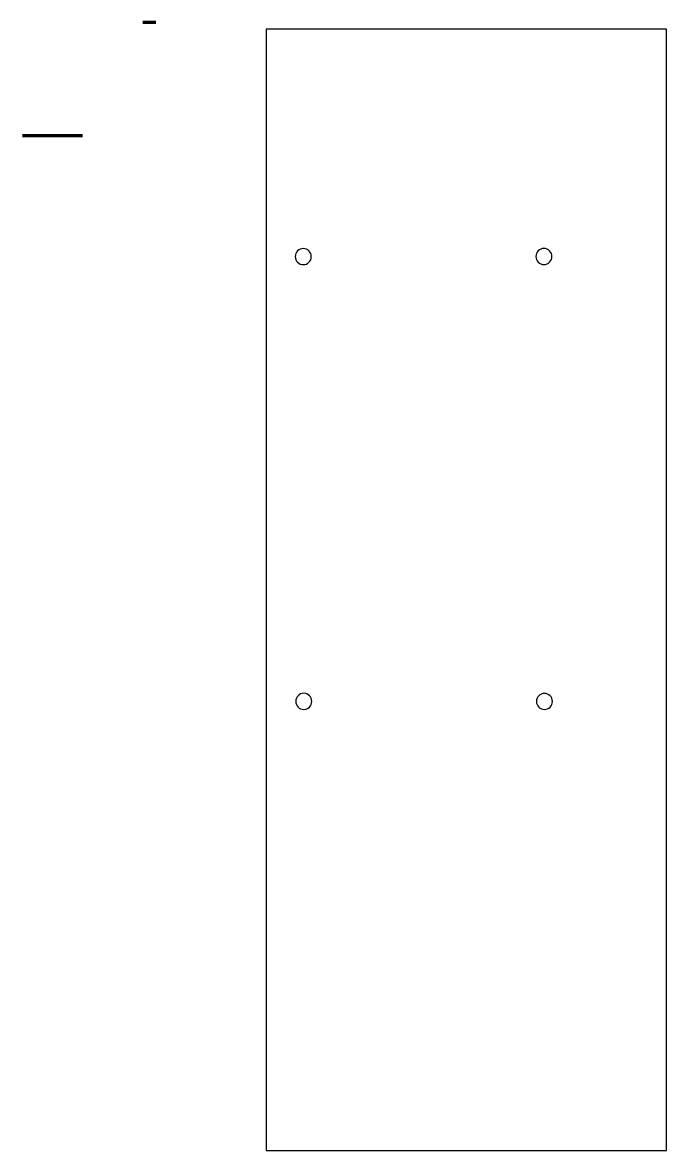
# Model space of a CAD drawing. Header units: millimetres. Extents: x -231 to -70, y -130 to 152.
import ezdxf

# ---------------------------------------------------------------- set-up
doc = ezdxf.new("R2010")
doc.units = ezdxf.units.MM
doc.layers.get('0').update_dxf_attribs({"color": 253, "lineweight": 70, "true_color": 0x8faf8f})

msp = doc.modelspace()

# ---------------------------------------------------------------- linework, layer by layer
for p, q in [((-197.28, 151.52), (-200.53, 151.52)), ((-218.55, 123.31), (-230.51, 123.31)), ((-215.54, 123.31), (-218.51, 123.31))]:
    msp.add_line(p, q)
at = {"color": 178, "lineweight": -3, "true_color": 0x050548}
for p, q in [((-169.79, 149.86), (-169.79, -129.54)), ((-70.04, 149.86), (-169.79, 149.86)), ((-70.04, -129.54), (-70.04, 149.86)), ((-169.79, -129.54), (-70.04, -129.54))]:
    msp.add_line(p, q, dxfattribs=at)
at = {"color": 178, "lineweight": -3, "true_color": 0x050548, "extrusion": (3.48856e-15, -3.67189e-15, -1)}
for centre in [(160.54, 93.2), (100.57, 93.23), (160.43, -17.63), (100.44, -17.64)]:
    msp.add_circle(centre, 2, dxfattribs=at)

doc.saveas('drawing.dxf')
